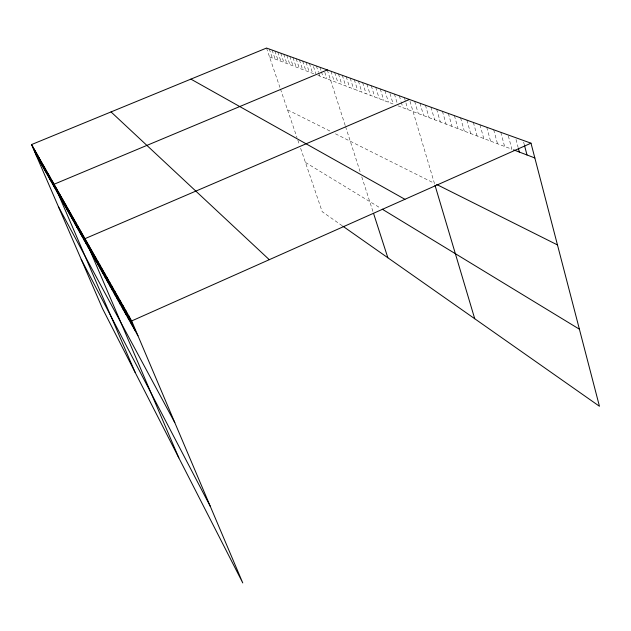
<?xml version="1.0" encoding="UTF-8"?>
<svg xmlns="http://www.w3.org/2000/svg" width="631" height="631" viewBox="0 0 631 631"><rect width="100%" height="100%" fill="white"/><g stroke="black" fill="none" stroke-linecap="round" stroke-linejoin="round"><path stroke-width="0.47" stroke-dasharray="3.15 2.37" d="M269.54 56.924L314.388 74.001M317.89 75.334L393.168 104.005L389.627 92.331M397.995 105.842L511.891 149.224L508.073 134.931M287.547 109.841L331.007 131.587M335.44 133.811L434.42 183.345L409.456 99.469M305.443 162.435L380.659 208.222M342.247 225.772L322.204 211.708L300.395 147.599M269.279 49.052L272.316 57.981M266.519 48.059L279.904 87.393M280.472 89.066L296.996 137.621M297.848 140.129L299.544 145.106M274.935 51.087L277.995 60.142M272.087 50.062L275.132 59.054M280.763 53.178L283.855 62.374M277.829 52.121L280.905 61.246M286.782 55.347L289.897 64.677M283.745 54.25L286.853 63.518M292.989 57.579L296.136 67.052M289.858 56.451L292.989 65.853M299.402 59.882L302.58 69.505M296.168 58.722L299.331 68.266M306.027 62.264L309.237 72.044M302.683 61.065L305.885 70.767M313.465 66.539L315.823 73.764M309.427 63.486L312.653 73.346M319.964 67.28L321.155 70.948M321.455 71.871L323.246 77.376M316.391 65.995L318.466 72.368M318.765 73.275L319.649 76.012M324.799 72.289L326.897 78.765M330.959 71.232L334.28 81.58M327.3 69.915L345.307 125.782M345.583 126.642L360.396 172.578M361.784 176.885L372.953 211.543M338.461 73.93L341.813 84.451M334.675 72.573L338.019 83M342.31 75.318L345.678 85.919M350.213 78.157L353.62 88.947M346.23 76.722L349.613 87.417M354.275 79.616L357.698 90.493M362.628 82.622L366.075 93.688M358.416 81.107L361.847 92.079M366.911 84.168L370.381 95.328M375.737 87.338L379.239 98.704M371.288 85.737L374.767 97M380.28 88.971L383.79 100.439M384.91 90.635L388.436 102.206M399.344 95.825L400.993 101.315M401.269 102.23L402.917 107.72M394.438 94.066L397.175 103.129M404.353 97.631L407.942 109.636M414.67 101.339L418.29 113.572M419.994 103.255L423.63 115.607M425.428 105.211L429.08 117.681M430.973 107.207L434.641 119.803M436.644 109.242L440.32 121.964M442.434 111.324L446.125 124.173M448.349 113.454L452.056 126.437M454.399 115.631L458.122 128.74M460.583 117.855L464.313 131.106M466.901 120.127L470.655 133.52M473.368 122.453L477.131 135.988M479.994 124.835L483.764 138.512M486.761 127.273L490.547 141.092M493.694 129.765L497.496 143.742M500.801 132.321L504.611 146.447M516.008 139.419L518.161 147.551M523.643 142.188L524.361 144.933"/><path stroke-width="0.95" d="M530.994 143.182L266.519 48.059L31.55 144.57L131.682 320.942L530.994 143.182L599.45 406.269L342.909 226.229M409.456 99.469L84.972 238.668L178.849 457.901M327.3 69.915L54.069 184.244L135.144 372.4M513.555 149.855L534.843 157.963M436.699 184.481L557.465 244.923M190.901 79.12L404.921 199.301M382.26 209.192L579.392 329.193M111.04 111.924L269.279 259.688M35.399 153.475L137.96 335.747M58.383 206.589L174.803 422.644M81.194 259.302L210.368 506.519M52.688 181.815L57.098 192.037M51.34 179.425L55.709 189.568M50.007 177.082L54.345 187.139M48.697 174.779L53.004 184.757M47.42 172.523L51.687 182.414M46.158 170.299L50.393 180.119M44.919 168.114L49.123 177.855M43.697 165.969L47.869 175.631M42.498 163.855L46.639 173.446M41.323 161.781L45.432 171.301M40.163 159.746L44.241 169.187M39.027 157.734L43.074 167.112M37.907 155.762L41.922 165.07M36.803 153.822L40.794 163.058M35.715 151.913L39.682 161.079M34.65 150.036L38.586 159.13M33.601 148.182L37.505 157.222M32.567 146.368L36.448 155.336M31.55 144.57L102.537 308.622L242.769 582.941L131.682 320.942M75.681 222.301L80.665 233.912M73.937 219.225L78.875 230.733M72.226 216.212L77.124 227.617M70.546 213.262L75.404 224.565M68.905 210.368L73.717 221.576M67.288 207.52L72.068 218.634M65.711 204.736L70.443 215.755M64.157 202.007L68.858 212.931M62.635 199.325L67.296 210.155M61.144 196.691L65.766 207.433M59.677 194.111L64.259 204.76M58.233 191.572L62.784 202.141M56.822 189.087L61.333 199.562M55.433 186.642L59.913 197.03M97.529 260.777L103.034 273.665M95.313 256.88L100.771 269.65M93.151 253.078L98.554 265.714M91.038 249.355L96.393 261.873M88.971 245.711L94.279 258.111M86.952 242.154L92.205 254.427M83.032 235.253L88.198 247.305M81.139 231.916L86.258 243.85M79.285 228.643L84.349 240.474M77.463 225.441L82.487 237.161M119.969 300.301L125.987 314.459M117.224 295.466L123.179 309.474M114.542 290.749L120.442 304.607M111.932 286.151L117.776 299.867M109.384 281.663L115.165 295.237M106.899 277.285L112.626 290.717M104.47 273.01L110.141 286.3M102.104 268.838L107.72 281.994M99.785 264.76L105.345 277.782M128.637 315.571L134.853 330.218M125.672 310.349L131.816 324.831M122.785 305.262L128.866 319.578M373.536 213.349L387.852 257.779M434.98 185.214L474.725 318.734M518.398 148.451L519.352 152.063M524.606 145.84L527.003 154.974"/></g></svg>
